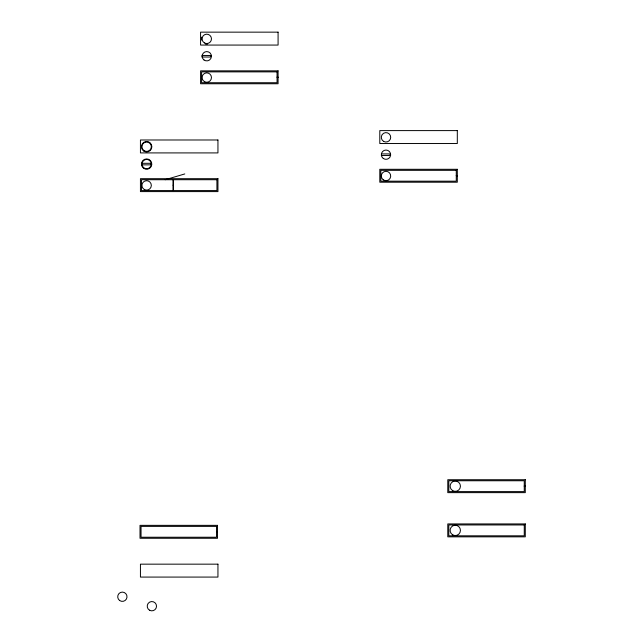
<?xml version="1.0" encoding="UTF-8"?>
<svg xmlns="http://www.w3.org/2000/svg" width="643" height="643" viewBox="0 0 643 643"><rect width="100%" height="100%" fill="white"/><g stroke="black" fill="none" stroke-linecap="round" stroke-linejoin="round"><path stroke-width="0.96" d="M202.223 55.274L202.223 57.203M381.452 153.725L381.452 155.662M165.243 179.718L184.79 173.931M205.575 44.037L207.56 44.037M202.191 55.467L210.197 55.467L211.426 56.238L210.197 57.01L202.191 57.01M278.081 77.168L276.956 77.168L278.081 77.425M381.42 153.918L389.425 153.918L390.647 154.69L389.425 155.469L381.42 155.469M142.063 163.306L150.06 163.306L151.29 164.078L150.06 164.857L142.063 164.857M457.31 175.627L456.176 175.627L457.31 175.885M524.166 486.052L525.291 486.052M525.291 486.309L524.262 486.309L524.262 491.606L448.814 491.606L448.814 480.755L524.262 480.755L524.262 486.052M216.394 531.681L217.519 531.681M216.49 531.938L217.519 531.938M201.605 37.133L201.605 40.091M173.506 179.718L173.506 185.015L172.991 185.015L172.991 179.718M173.506 190.569L173.506 185.272L172.991 185.272L172.991 190.569M142.015 163.595L142.087 165.05A4.654 4.654 0 0 0 149.24 167.936A4.654 4.654 0 0 0 149.24 160.228A4.654 4.654 0 0 0 142.087 163.113L142.015 163.595M278.081 32.15L200.576 32.15L200.576 45.066L278.081 45.066L278.081 32.15M278.081 70.843L200.576 70.843L200.576 83.759L278.081 83.759L278.081 70.843M277.053 71.871L201.605 71.871L201.605 82.722L277.053 82.722L277.053 71.871M457.31 130.601L379.796 130.601L379.796 143.526L457.31 143.526L457.31 130.601M217.945 139.989L140.439 139.989L140.439 152.913L217.945 152.913L217.945 139.989M457.31 169.294L379.796 169.294L379.796 182.21L457.31 182.21L457.31 169.294M456.273 170.331L380.833 170.331L380.833 181.181L456.273 181.181L456.273 170.331M217.945 178.682L140.439 178.682L140.439 191.598L217.945 191.598L217.945 178.682M216.916 179.718L141.468 179.718L141.468 190.569L216.916 190.569L216.916 179.718M525.291 479.726L447.785 479.726L447.785 492.642L525.291 492.642L525.291 479.726M525.291 523.924L447.785 523.924L447.785 536.841L525.291 536.841L525.291 523.924M524.262 524.961L448.814 524.961L448.814 535.812L524.262 535.812L524.262 524.961M217.519 525.347L140.013 525.347L140.013 538.271L217.519 538.271L217.519 525.347M216.49 526.384L141.042 526.384L141.042 537.235L216.49 537.235L216.49 526.384M217.945 564.16L140.439 564.16L140.439 577.076L217.945 577.076L217.945 564.16M149.546 610.223A4.654 4.654 0 0 0 156.522 606.196A4.654 4.654 0 0 0 149.546 602.169A4.654 4.654 0 0 0 149.546 610.223M144.289 189.476A4.702 4.702 0 0 0 151.338 185.401A4.702 4.702 0 0 0 144.289 181.326A4.702 4.702 0 0 0 144.289 189.476M144.289 150.783A4.702 4.702 0 0 0 151.338 146.708A4.702 4.702 0 0 0 144.289 142.642A4.702 4.702 0 0 0 144.289 150.783M204.04 60A4.654 4.654 0 0 0 211.402 56.729A4.654 4.654 0 0 0 204.884 51.987A4.654 4.654 0 0 0 204.04 60M204.426 81.629A4.702 4.702 0 0 0 211.475 77.562A4.702 4.702 0 0 0 204.426 73.487A4.702 4.702 0 0 0 204.426 81.629M204.426 42.936A4.702 4.702 0 0 0 211.475 38.869A4.702 4.702 0 0 0 204.426 34.794A4.702 4.702 0 0 0 204.426 42.936M383.268 158.459A4.654 4.654 0 0 0 390.623 155.18A4.654 4.654 0 0 0 384.104 150.446A4.654 4.654 0 0 0 383.268 158.459M383.236 179.815A4.702 4.702 0 0 0 390.679 176.503A4.702 4.702 0 0 0 384.088 171.721A4.702 4.702 0 0 0 383.236 179.815M383.646 141.396A4.702 4.702 0 0 0 390.703 137.321A4.702 4.702 0 0 0 383.646 133.254A4.702 4.702 0 0 0 383.646 141.396M452.688 534.863A5.168 5.168 0 0 0 460.444 530.387A5.168 5.168 0 0 0 452.688 525.91A5.168 5.168 0 0 0 452.688 534.863M452.688 490.657A5.168 5.168 0 0 0 460.444 486.18A5.168 5.168 0 0 0 452.688 481.711A5.168 5.168 0 0 0 452.688 490.657M144.032 151.234A5.216 5.216 0 0 0 151.861 146.708A5.216 5.216 0 0 0 144.032 142.191A5.216 5.216 0 0 0 144.032 151.234M143.598 168.265A5.168 5.168 0 0 0 151.78 164.624A5.168 5.168 0 0 0 144.538 159.36A5.168 5.168 0 0 0 143.598 168.265M119.622 600.506A4.654 4.654 0 0 0 126.984 597.234A4.654 4.654 0 0 0 120.466 592.5A4.654 4.654 0 0 0 119.622 600.506"/></g></svg>
